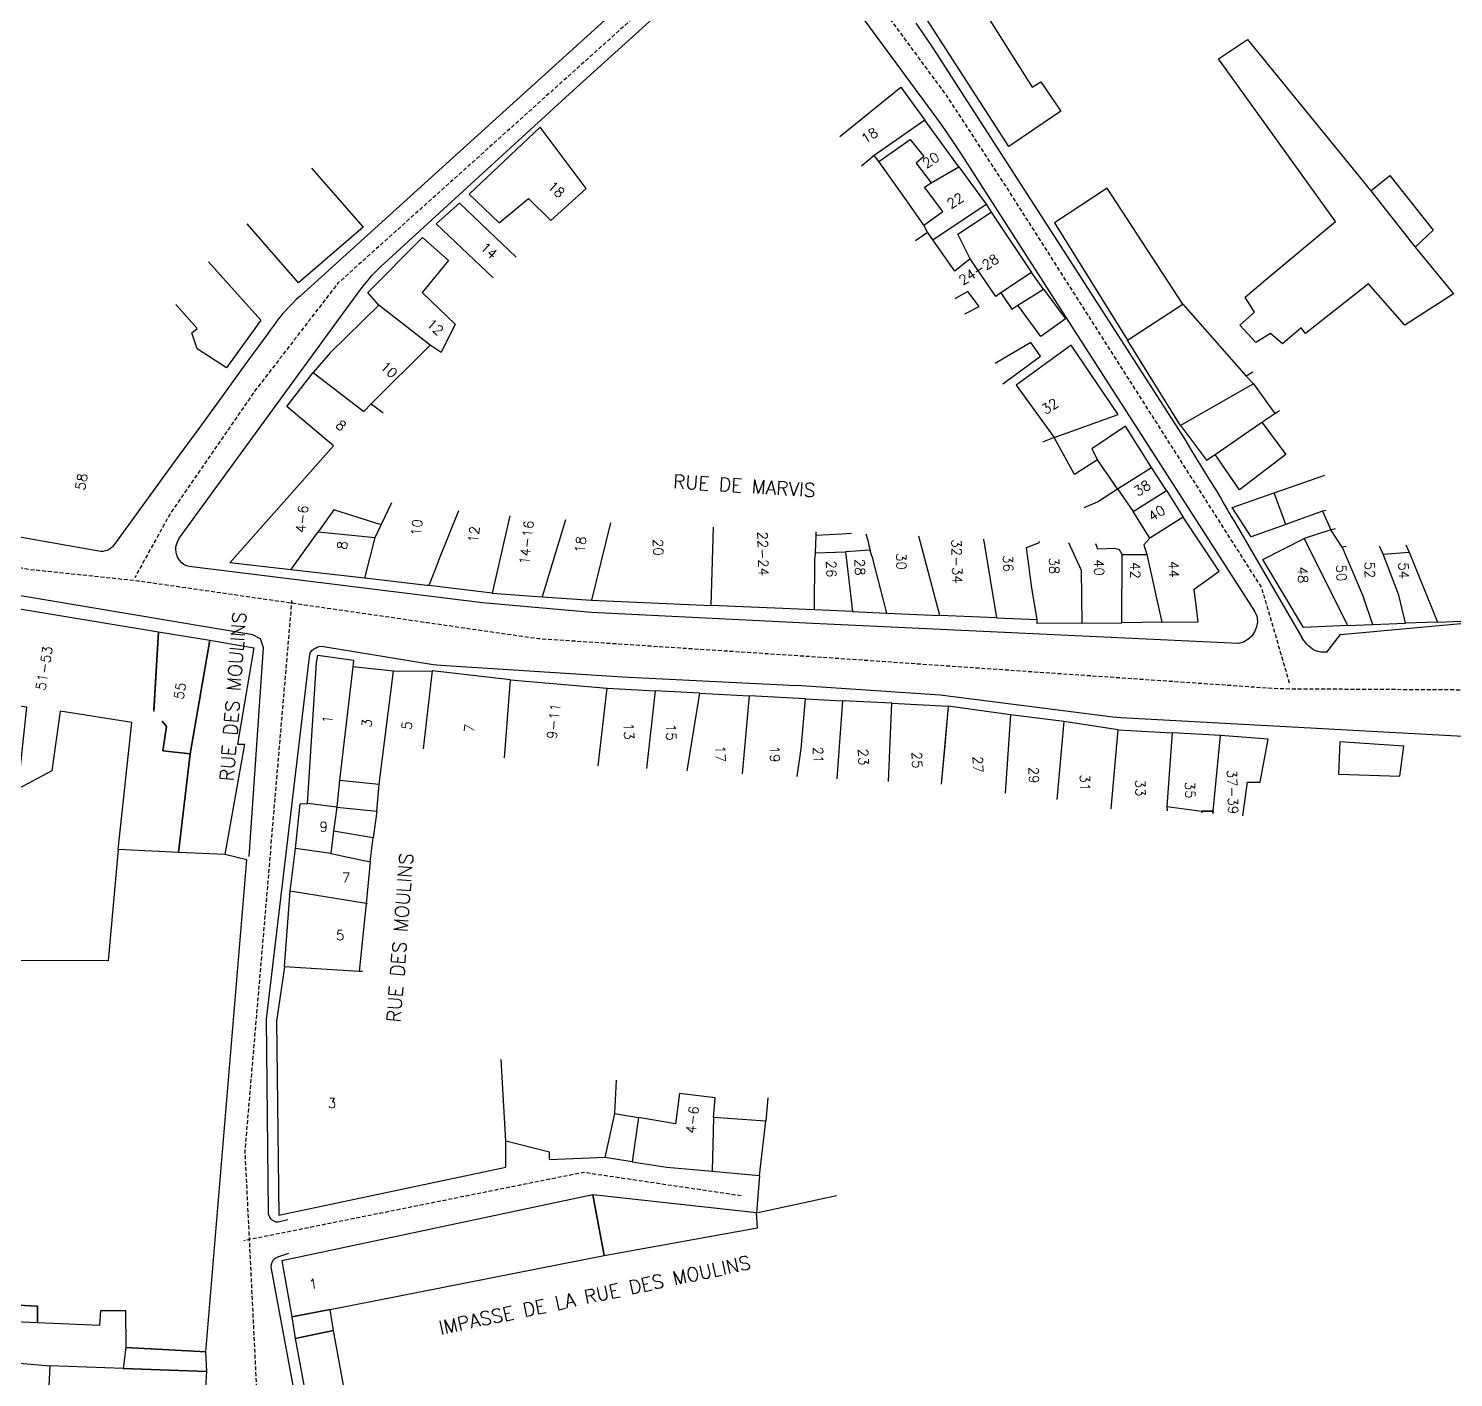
# Model space of a CAD drawing. Header units: millimetres. Extents: x 80999 to 82003, y 144000 to 145000.
# Drawn here: x 81310.5 to 81492.6, y 144418.9 to 144591.4 of the extents above; entities that cross this region are included whole.
import ezdxf
from ezdxf.enums import TextEntityAlignment as Align

# ---------------------------------------------------------------- set-up
doc = ezdxf.new("R2010")
doc.units = ezdxf.units.MM
doc.linetypes.add('DASHED', pattern=[0.75, 0.5, -0.25])
for name, color, linetype in [('W0001', 6, 'DASHED'), ('W0008', 7, 'CONTINUOUS'), ('W0100', 7, 'CONTINUOUS'), ('W0989', 7, 'CONTINUOUS'), ('W0991', 7, 'CONTINUOUS')]:
    doc.layers.add(name, color=color, linetype=linetype)
doc.styles.get("Standard").update_dxf_attribs({"font": 'romans.shx', "width": 0.85})

msp = doc.modelspace()

# ---------------------------------------------------------------- linework, layer by layer
at = {"layer": 'W0001', "flags": 128}
for points in [[(81000.03, 144951.83), (81036.18, 144926.95), (81088.94, 144891.23), (81147.64, 144852.73), (81160.39, 144842.72), (81214.65, 144806.79), (81221.21, 144804.88), (81267.99, 144772.03), (81279.87, 144760.35), (81328.61, 144704.2), (81411.24, 144605.22), (81427.81, 144582.71), (81435.46, 144571), (81468.03, 144519.87), (81471.64, 144507.53)], [(81451.16, 144928.03), (81426.07, 144907.84), (81413.52, 144898.46), (81365.25, 144851.07), (81265.08, 144752.55), (81239.49, 144724.34), (81135.09, 144627.15), (81106.26, 144601.78), (81088.6, 144579.64), (81115.61, 144574.32), (81191.55, 144559.45), (81245.19, 144538.85), (81278.13, 144529.09), (81310.24, 144522.28), (81324.49, 144520.78), (81375.63, 144513.39), (81411.78, 144511.02), (81470.27, 144506.99), (81503.88, 144506.79), (81532.38, 144505.71), (81560.46, 144492.75), (81590.46, 144462.55), (81609.78, 144442.16), (81640.06, 144410.97), (81610.52, 144396.93), (81565.2, 144377.78), (81498.19, 144351.45), (81476.96, 144342.48), (81413.19, 144316.27), (81411.63, 144315.61)], [(81406.58, 144609.63), (81350, 144558.79), (81339.37, 144545), (81328.52, 144529.26), (81324.04, 144521.16)], [(81419.42, 144320.5), (81414.98, 144328.6), (81396.24, 144351.99), (81381.99, 144369.43), (81349.05, 144392.19), (81340.53, 144399.21), (81338.62, 144438.54), (81338.16, 144447.85), (81344.14, 144518.25)], [(81401.56, 144442.16), (81381.37, 144445.15), (81337.99, 144436.43)]]:
    msp.add_lwpolyline(points, dxfattribs=at)
at = {"layer": 'W0008'}
msp.add_line((81332.49, 144530), (81350.14, 144554.2), dxfattribs=at)
for points in [[(81402.09, 144608.73), (81371.08, 144580.61), (81345.17, 144557.15), (81344.68, 144556.7), (81344.2, 144556.23), (81343.73, 144555.75), (81343.27, 144555.25), (81342.99, 144554.92), (81342.71, 144554.59), (81342.44, 144554.24), (81342.17, 144553.9), (81341.89, 144553.53), (81341.62, 144553.16), (81341.35, 144552.79), (81341.08, 144552.42), (81338.12, 144548.36), (81335.17, 144544.29), (81332.22, 144540.22), (81329.13, 144536)], [(81350.14, 144554.2), (81352.49, 144557.42), (81352.93, 144558.03), (81353.39, 144558.62), (81353.86, 144559.2), (81354.35, 144559.77), (81354.74, 144560.19), (81355.14, 144560.6), (81355.55, 144560.99), (81355.97, 144561.38), (81379.62, 144582.99), (81404.46, 144605.54)], [(81416.14, 144593.96), (81427.11, 144579.08), (81428.55, 144576.96), (81429.65, 144575.29), (81445.21, 144551.07), (81467.15, 144516.88), (81467.43, 144516.24), (81467.5, 144515.54), (81467.4, 144514.87), (81467.15, 144514.25), (81466.79, 144513.7), (81466.3, 144513.26), (81465.73, 144512.94), (81465.1, 144512.77)], [(81423.88, 144592.03), (81424.81, 144590.67), (81425.73, 144589.31), (81426.64, 144587.94), (81427.53, 144586.56), (81442.32, 144563.61), (81457.41, 144540.1), (81458.17, 144538.9), (81458.92, 144537.69), (81459.66, 144536.48), (81460.4, 144535.27), (81461.02, 144534.26), (81461.64, 144533.26), (81462.26, 144532.25), (81462.87, 144531.23), (81463.31, 144530.49), (81463.74, 144529.75), (81464.17, 144529), (81464.61, 144528.25), (81473.18, 144513.52)], [(81329.13, 144536), (81321.38, 144525.32), (81321.2, 144525.11), (81321, 144524.93), (81320.77, 144524.78), (81320.52, 144524.66), (81320.26, 144524.58), (81319.99, 144524.53), (81319.71, 144524.53), (81319.44, 144524.55), (81281.59, 144531.24), (81265.54, 144535.92), (81230.05, 144548.41), (81205.63, 144557.63), (81205.41, 144557.76), (81205.24, 144557.95), (81205.12, 144558.16), (81205.04, 144558.39), (81204.99, 144558.64), (81204.99, 144558.9), (81205.03, 144559.15), (81205.13, 144559.39)], [(81465.1, 144512.77), (81410.69, 144515.33), (81382.43, 144516.73), (81368.5, 144517.97), (81331.36, 144522.54), (81331.01, 144522.6), (81330.67, 144522.7), (81330.34, 144522.86), (81330.05, 144523.08), (81329.76, 144523.42), (81329.53, 144523.81), (81329.39, 144524.23), (81329.31, 144524.68), (81329.32, 144525.09), (81329.41, 144525.5), (81329.56, 144525.89), (81329.78, 144526.24), (81332.49, 144530)], [(81338.68, 144485.53), (81340.5, 144512.2), (81340.12, 144513.37), (81339.14, 144513.88), (81291.18, 144521.92), (81290.2, 144522.15), (81271.62, 144527.14), (81271.36, 144527.19), (81271.09, 144527.19), (81270.82, 144527.13), (81270.57, 144527.02), (81270.38, 144526.89), (81270.22, 144526.73), (81270.1, 144526.54), (81270.01, 144526.33)], [(81476.38, 144511.66), (81478.12, 144513.9), (81496.31, 144515.58), (81526.66, 144515.92), (81564.7, 144497.14), (81571.42, 144491.14), (81571.32, 144488.29)], [(81343.61, 144439.08), (81342.38, 144438.82), (81342.1, 144438.82), (81341.85, 144438.91), (81341.63, 144439.06), (81341.45, 144439.23), (81341.31, 144439.42), (81341.22, 144439.62), (81341.16, 144439.84), (81341.14, 144440.06), (81340.89, 144464.75), (81346.42, 144511.38), (81346.51, 144511.65), (81346.69, 144511.88), (81346.91, 144512.04), (81347.13, 144512.18), (81347.37, 144512.29), (81347.63, 144512.37), (81347.89, 144512.41), (81348.16, 144512.39), (81362.17, 144510.08), (81363.16, 144510), (81386.38, 144508.49), (81408.6, 144507.38)], [(81476.38, 144511.66), (81475.99, 144511.64), (81475.6, 144511.67), (81475.22, 144511.75), (81474.85, 144511.88), (81474.55, 144512.03), (81474.29, 144512.23), (81474.05, 144512.44), (81473.82, 144512.67), (81473.64, 144512.87), (81473.47, 144513.08), (81473.32, 144513.3), (81473.18, 144513.52)], [(81622.91, 144417.86), (81623.01, 144418.35), (81622.96, 144418.98), (81613.6, 144430.9), (81610.78, 144431.27), (81591.27, 144452.73), (81570.85, 144475.18), (81564.46, 144481.68), (81552.42, 144490.98), (81524.09, 144499.22), (81493.82, 144500.85), (81450.05, 144503.24), (81449.05, 144503.34), (81426.99, 144506.16), (81408.6, 144507.37)], [(81404.19, 144345.99), (81385.38, 144368.85), (81383.69, 144370.39), (81349.13, 144395.59), (81348.93, 144395.76), (81348.74, 144395.95), (81348.58, 144396.16), (81348.43, 144396.38), (81348.32, 144396.61), (81348.23, 144396.84), (81348.16, 144397.08), (81348.11, 144397.33), (81341.51, 144432.83), (81341.49, 144433.12), (81341.52, 144433.41), (81341.6, 144433.69), (81341.75, 144433.94), (81341.96, 144434.15), (81342.21, 144434.3), (81342.47, 144434.4), (81342.73, 144434.5), (81343.75, 144434.86)]]:
    msp.add_lwpolyline(points, dxfattribs=at)
at = {"layer": 'W0100'}
for p, q in [((81428.78, 144599.63), (81438.71, 144583.85)), ((81462.52, 144587.47), (81466.24, 144589.95)), ((81466.24, 144589.95), (81482.02, 144570.61)), ((81477.48, 144566.7), (81462.52, 144587.47)), ((81421.93, 144583.84), (81425.02, 144579.62)), ((81425.02, 144579.62), (81418.55, 144575.14)), ((81429.35, 144573.69), (81425.02, 144579.62)), ((81375.84, 144578.75), (81366.8, 144570.19)), ((81381.73, 144570.91), (81375.84, 144578.75)), ((81418.55, 144575.14), (81416.9, 144573.78)), ((81419.14, 144574.34), (81418.55, 144575.14)), ((81346.65, 144573.49), (81353.25, 144565.98)), ((81425.81, 144571.61), (81429.35, 144573.69)), ((81429.35, 144573.69), (81432.84, 144568.9)), ((81482.02, 144570.61), (81487.66, 144563.42)), ((81362.56, 144566.37), (81365.53, 144569.04)), ((81365.53, 144569.04), (81372.81, 144562.14)), ((81426.03, 144564.36), (81432.84, 144568.9)), ((81432.84, 144568.9), (81433.5, 144567.9)), ((81433.5, 144567.9), (81438.62, 144560.17)), ((81468.5, 144559.17), (81477.48, 144566.7)), ((81353.25, 144565.98), (81344.97, 144558.85)), ((81369.87, 144559.5), (81362.56, 144566.37)), ((81425.37, 144565.31), (81424.9, 144566.21)), ((81426.03, 144564.36), (81425.37, 144565.31)), ((81441.59, 144566.51), (81450.92, 144551.52)), ((81353.84, 144557.63), (81360.81, 144564.63)), ((81360.81, 144564.63), (81364.13, 144561.72)), ((81487.66, 144563.42), (81492.55, 144557.45)), ((81333.47, 144561.53), (81340.18, 144554.1)), ((81364.13, 144561.72), (81360.79, 144557.62)), ((81438.62, 144560.17), (81434.74, 144557.56)), ((81355.25, 144555.99), (81353.84, 144557.63)), ((81360.79, 144557.62), (81364.98, 144553.56)), ((81430.51, 144557.76), (81428.85, 144556.82)), ((81431.95, 144555.81), (81430.51, 144557.76)), ((81436.88, 144556), (81440.18, 144558.05)), ((81465.93, 144557.02), (81468.5, 144559.17)), ((81481.7, 144558.73), (81473.64, 144552.38)), ((81486.36, 144553.44), (81481.7, 144558.73)), ((81492.55, 144557.45), (81486.36, 144553.44)), ((81355.25, 144555.99), (81349.03, 144549.91)), ((81361.82, 144550.88), (81355.25, 144555.99)), ((81430.13, 144554.89), (81431.95, 144555.81)), ((81450.92, 144551.52), (81457.98, 144556.12)), ((81457.98, 144556.12), (81466.08, 144546.91)), ((81467.12, 144555.11), (81465.93, 144557.02)), ((81340.18, 144554.1), (81335.79, 144548)), ((81465.28, 144553.43), (81467.12, 144555.11)), ((81364.98, 144553.56), (81363.19, 144549.95)), ((81467.31, 144551.24), (81465.28, 144553.43)), ((81469.18, 144552.38), (81467.31, 144551.24)), ((81470.73, 144551.05), (81469.18, 144552.38)), ((81473.12, 144553.1), (81470.73, 144551.05)), ((81473.64, 144552.38), (81473.12, 144553.1)), ((81354.24, 144543.4), (81361.82, 144550.88)), ((81363.19, 144549.95), (81361.82, 144550.88)), ((81438.56, 144551.22), (81433.98, 144548.55)), ((81443.7, 144550.88), (81436.68, 144545.76)), ((81439.8, 144549.46), (81438.56, 144551.22)), ((81449.71, 144542.03), (81443.7, 144550.88)), ((81457.7, 144540.61), (81450.92, 144551.52)), ((81349.03, 144549.91), (81346.87, 144547.39)), ((81434.96, 144545.95), (81439.8, 144549.46)), ((81343.5, 144543.06), (81346.87, 144547.39)), ((81466.08, 144546.91), (81467.02, 144545.95)), ((81436.68, 144545.76), (81441.53, 144539.08)), ((81467.02, 144545.95), (81457.7, 144540.61)), ((81467.02, 144545.95), (81469.72, 144542.13)), ((81441.53, 144539.08), (81449.71, 144542.03)), ((81462.09, 144536.9), (81468.06, 144541.03)), ((81468.06, 144541.03), (81469.72, 144542.13)), ((81468.06, 144541.03), (81471.12, 144536.9)), ((81469.72, 144542.13), (81470.34, 144542.54)), ((81450.64, 144540.53), (81446.36, 144537.65)), ((81453.99, 144535.24), (81450.64, 144540.53)), ((81441.53, 144539.08), (81440.03, 144538.49)), ((81444.12, 144534.36), (81441.53, 144539.08)), ((81446.36, 144537.65), (81447.09, 144536.22)), ((81447.09, 144536.22), (81444.12, 144534.36)), ((81449.65, 144532.53), (81447.09, 144536.22)), ((81465.23, 144532.41), (81462.09, 144536.9)), ((81471.12, 144536.9), (81465.23, 144532.41)), ((81449.65, 144532.53), (81453.99, 144535.24)), ((81455.87, 144532.29), (81453.99, 144535.24)), ((81469.65, 144532), (81476.14, 144534.26)), ((81447.09, 144530.86), (81449.65, 144532.53)), ((81449.65, 144532.53), (81451.63, 144529.62)), ((81451.63, 144529.62), (81455.87, 144532.29)), ((81455.87, 144532.29), (81458.02, 144528.89)), ((81464.29, 144530.13), (81469.65, 144532)), ((81471.12, 144527.97), (81469.65, 144532)), ((81355.52, 144527.94), (81356.91, 144530.76)), ((81445.38, 144530.15), (81447.09, 144530.86)), ((81466.71, 144526.4), (81464.29, 144530.13)), ((81362.84, 144523.19), (81365.46, 144529.77)), ((81371.98, 144529.07), (81369.74, 144519.2)), ((81379.09, 144528.55), (81376.12, 144518.74)), ((81453.78, 144526.22), (81451.63, 144529.62)), ((81458.02, 144528.89), (81453.78, 144526.22)), ((81462.62, 144522), (81458.02, 144528.89)), ((81476.23, 144529.76), (81475.82, 144529.65)), ((81475.82, 144529.65), (81476.9, 144527.28)), ((81343.99, 144522.18), (81347.47, 144527.01)), ((81347.47, 144527.01), (81354.79, 144526.32)), ((81354.79, 144526.32), (81355.52, 144527.94)), ((81384.83, 144528.19), (81382.4, 144518.29)), ((81411.07, 144526.59), (81410.99, 144524.33)), ((81411.08, 144527.04), (81411.07, 144526.59)), ((81411.07, 144526.59), (81414.42, 144526.77)), ((81414.42, 144526.77), (81415.64, 144526.84)), ((81426.94, 144516.34), (81424.24, 144526.47)), ((81471.12, 144527.97), (81466.71, 144526.4)), ((81476.9, 144527.28), (81473.49, 144526.17)), ((81476.9, 144527.28), (81477.48, 144527.47)), ((81478.35, 144525.07), (81476.9, 144527.28)), ((81353.47, 144521.1), (81354.79, 144526.32)), ((81418.02, 144524.67), (81414.89, 144524.46)), ((81418.22, 144523.9), (81418.02, 144524.67)), ((81432.49, 144526.11), (81434.15, 144516.03)), ((81438.01, 144525.04), (81439.67, 144525.65)), ((81439.67, 144525.65), (81439.6, 144525.81)), ((81447.1, 144524.8), (81446.84, 144525.5)), ((81449.28, 144524.91), (81447.1, 144524.8)), ((81449.89, 144524.73), (81449.28, 144524.91)), ((81450.24, 144524.14), (81449.89, 144524.73)), ((81453.78, 144526.22), (81452.98, 144525.36)), ((81452.98, 144525.36), (81453.36, 144524.15)), ((81468.2, 144523.51), (81473.49, 144526.17)), ((81473.49, 144526.17), (81479, 144515.04)), ((81486.48, 144525.35), (81486.91, 144524.45)), ((81343.99, 144522.18), (81336.18, 144523.07)), ((81362.84, 144523.19), (81361.64, 144520.15)), ((81410.93, 144517.04), (81410.97, 144523.71)), ((81410.99, 144524.33), (81410.97, 144523.71)), ((81410.99, 144524.33), (81414.89, 144524.46)), ((81414.89, 144524.46), (81415.77, 144516.83)), ((81418.22, 144523.9), (81420.1, 144516.64)), ((81450.2, 144515.41), (81450.24, 144524.14)), ((81450.24, 144524.14), (81453.36, 144524.15)), ((81453.36, 144524.15), (81455.3, 144515.47)), ((81483.58, 144524.18), (81486.91, 144524.45)), ((81486.91, 144524.45), (81490.52, 144515.5)), ((81353.47, 144521.1), (81343.99, 144522.18)), ((81459.42, 144519.69), (81462.62, 144522)), ((81369.74, 144519.2), (81361.64, 144520.15)), ((81369.74, 144519.2), (81376.12, 144518.74)), ((81459.92, 144515.52), (81459.42, 144519.69)), ((81297.85, 144519.1), (81327.08, 144514.26)), ((81376.12, 144518.74), (81382.4, 144518.29)), ((81382.4, 144518.29), (81397.7, 144517.62)), ((81410.93, 144517.04), (81397.7, 144517.62)), ((81415.77, 144516.83), (81410.93, 144517.04)), ((81415.77, 144516.83), (81420.1, 144516.64)), ((81420.1, 144516.64), (81426.94, 144516.34)), ((81434.15, 144516.03), (81426.94, 144516.34)), ((81434.15, 144516.03), (81439.38, 144515.81)), ((81490.52, 144515.5), (81500.87, 144515.92)), ((81327.08, 144514.26), (81326.47, 144504.07)), ((81445.07, 144515.36), (81450.2, 144515.41)), ((81455.3, 144515.47), (81450.2, 144515.41)), ((81455.3, 144515.47), (81459.92, 144515.52)), ((81479, 144515.04), (81482.2, 144515.17)), ((81482.2, 144515.17), (81486.44, 144515.34)), ((81490.52, 144515.5), (81486.44, 144515.34)), ((81351.9, 144509.79), (81350.23, 144495.3)), ((81357.13, 144509.21), (81351.9, 144509.79)), ((81355.27, 144494.77), (81357.13, 144509.21)), ((81357.13, 144509.21), (81362.06, 144509.27)), ((81362.06, 144509.27), (81360.89, 144499.29)), ((81372.08, 144508.12), (81362.06, 144509.27)), ((81372.08, 144508.12), (81384.42, 144507.05)), ((81383.26, 144497.11), (81384.42, 144507.05)), ((81384.42, 144507.05), (81390.55, 144506.72)), ((81390.55, 144506.72), (81389.43, 144496.77)), ((81396.25, 144506.42), (81390.55, 144506.72)), ((81394.65, 144496.49), (81396.25, 144506.42)), ((81396.25, 144506.42), (81402.55, 144506.08)), ((81402.55, 144506.08), (81401.68, 144496.12)), ((81409.75, 144505.7), (81402.55, 144506.08)), ((81409.75, 144505.7), (81414.51, 144505.45)), ((81414.51, 144505.45), (81413.75, 144495.47)), ((81420.79, 144505.11), (81414.51, 144505.45)), ((81420.79, 144505.11), (81428, 144504.73)), ((81428, 144504.73), (81427.11, 144494.76)), ((81428, 144504.73), (81427.55, 144499.74)), ((81435.94, 144503.64), (81428, 144504.73)), ((81327.54, 144502.81), (81328.11, 144502.13)), ((81435.94, 144503.64), (81435.28, 144493.65)), ((81442.76, 144502.78), (81435.94, 144503.64)), ((81328.11, 144502.13), (81327.65, 144499.05)), ((81442.76, 144502.78), (81441.89, 144492.8)), ((81449.7, 144501.73), (81442.76, 144502.78)), ((81448.8, 144491.64), (81449.7, 144501.73)), ((81449.7, 144501.73), (81456.6, 144501.34)), ((81456.6, 144501.34), (81455.95, 144491.93)), ((81462.78, 144500.98), (81456.6, 144501.34)), ((81461.85, 144491.34), (81462.78, 144500.98)), ((81468.87, 144500.55), (81462.78, 144500.98)), ((81427.55, 144499.74), (81427.11, 144494.76)), ((81486.22, 144499.65), (81478.04, 144500.17)), ((81327.65, 144499.05), (81331.14, 144498.64)), ((81331.14, 144498.64), (81329.66, 144486.06)), ((81350.23, 144495.3), (81349.88, 144491.84)), ((81350.23, 144495.3), (81355.27, 144494.77)), ((81354.97, 144491.31), (81355.27, 144494.77)), ((81349.88, 144491.84), (81346.13, 144492.31)), ((81455.95, 144491.93), (81455.96, 144491.36)), ((81455.95, 144491.93), (81460.42, 144491.34)), ((81349.88, 144491.84), (81349.46, 144488.79)), ((81349.88, 144491.84), (81354.97, 144491.31)), ((81354.97, 144491.31), (81354.5, 144487.91)), ((81460.42, 144491.34), (81461.85, 144491.34)), ((81461.85, 144491.34), (81461.82, 144491.02)), ((81349.46, 144488.79), (81349.11, 144485.91)), ((81354.5, 144487.91), (81349.46, 144488.79)), ((81329.66, 144486.06), (81321.91, 144486.43)), ((81343.89, 144481.11), (81344.59, 144486.56)), ((81349.11, 144485.91), (81344.59, 144486.56)), ((81354.15, 144484.85), (81354.5, 144487.91)), ((81335.56, 144485.78), (81329.66, 144486.06)), ((81349.11, 144485.91), (81354.15, 144484.85)), ((81354.15, 144484.85), (81353.61, 144479.52)), ((81343.17, 144471.42), (81343.89, 144481.11)), ((81353.61, 144479.52), (81343.89, 144481.11)), ((81353.61, 144479.52), (81352.73, 144470.83)), ((81353.79, 144479.49), (81353.61, 144479.52)), ((81352.73, 144470.83), (81343.17, 144471.42)), ((81353.15, 144470.83), (81352.73, 144470.83)), ((81371.48, 144449.14), (81370.89, 144459.59)), ((81385.56, 144456.97), (81385.37, 144452.71)), ((81398.2, 144454.71), (81393.68, 144455.26)), ((81398.02, 144452.18), (81398.2, 144454.71)), ((81404.93, 144454.7), (81404.71, 144451.72)), ((81385.37, 144452.71), (81384.12, 144447.08)), ((81385.37, 144452.71), (81388.44, 144452.18)), ((81388.44, 144452.18), (81387.61, 144446.52)), ((81398.02, 144452.18), (81397.82, 144445.3)), ((81404.71, 144451.72), (81398.02, 144452.18)), ((81403.89, 144444.75), (81404.71, 144451.72)), ((81387.61, 144446.52), (81384.12, 144447.08)), ((81397.82, 144445.3), (81403.89, 144444.75)), ((81403.89, 144444.75), (81403.51, 144439.99)), ((81382.58, 144442.29), (81342.83, 144433.85)), ((81384.02, 144434.55), (81382.58, 144442.29)), ((81403.51, 144439.99), (81413.72, 144442.2)), ((81342.83, 144433.85), (81344.13, 144426.69)), ((81322.89, 144422.79), (81333.13, 144422.25)), ((81313.22, 144420.44), (81312.97, 144416.15)), ((81331.99, 144398.86), (81333.25, 144419.71))]:
    msp.add_line(p, q, dxfattribs=at)
for points in [[(81435.74, 144576.26), (81423.13, 144595.86), (81397.55, 144626.7)], [(81414.13, 144577.56), (81421.93, 144583.84)], [(81438.71, 144583.85), (81439.85, 144584.53), (81442.39, 144580.77), (81435.74, 144576.26)], [(81419.14, 144574.34), (81423.15, 144577.17), (81424.9, 144574.99), (81423.91, 144574.13), (81425.81, 144571.61)], [(81424.9, 144566.21), (81422.4, 144569.74), (81419.14, 144574.34)], [(81482.02, 144570.61), (81484.44, 144572.55), (81489.98, 144565.56), (81487.66, 144563.42)], [(81366.8, 144570.19), (81370.61, 144566.5), (81374.35, 144569.64), (81377.22, 144566.8), (81381.73, 144570.91)], [(81424.9, 144566.21), (81427.29, 144567.96), (81424.97, 144571.08), (81425.81, 144571.61)], [(81457.98, 144556.12), (81448.31, 144570.93), (81441.59, 144566.51)], [(81430.79, 144561.93), (81429.23, 144565.06), (81433.5, 144567.9)], [(81344.97, 144558.85), (81338.41, 144566.4)], [(81423.8, 144564.26), (81425.37, 144565.31)], [(81430.79, 144561.93), (81428.84, 144560.33), (81426.54, 144563.62), (81426.03, 144564.36)], [(81434.74, 144557.56), (81434.1, 144557.12), (81430.79, 144561.93)], [(81434.74, 144557.56), (81436.14, 144555.49), (81436.88, 144556), (81440.18, 144558.05), (81438.62, 144560.17), (81434.74, 144557.56)], [(81440.18, 144558.05), (81442.97, 144554.23), (81441.93, 144553.49), (81439.82, 144552), (81436.88, 144556)], [(81335.79, 144548), (81332.04, 144550.42), (81331.33, 144552.44), (81332.04, 144553.01), (81329.28, 144556.07)], [(81346.87, 144547.39), (81353.32, 144542.39), (81354.24, 144543.4)], [(81466.92, 144547.44), (81466.08, 144546.91)], [(81336.18, 144523.07), (81349.43, 144538.01), (81343.5, 144543.06)], [(81354.24, 144543.4), (81355.79, 144542.22)], [(81457.7, 144540.61), (81461.01, 144536.17), (81462.09, 144536.9)], [(81355.52, 144527.94), (81349.51, 144529.85), (81347.47, 144527.01)], [(81475.82, 144529.65), (81472.31, 144528.4), (81471.12, 144527.97)], [(81397.7, 144517.62), (81398, 144527.62)], [(81439.38, 144515.81), (81438.67, 144519.81), (81438.01, 144525.04)], [(81443.36, 144525.65), (81444.98, 144522.12), (81445.07, 144515.36)], [(81478.86, 144525.17), (81478.35, 144525.07)], [(81478.35, 144525.07), (81480.98, 144518.84), (81482.2, 144515.17)], [(81483.58, 144524.18), (81483.09, 144525.21)], [(81479, 144515.04), (81473.39, 144514.81), (81468.2, 144523.51)], [(81486.44, 144515.34), (81485.57, 144518.94), (81483.58, 144524.18)], [(81361.64, 144520.15), (81361.37, 144520.18), (81353.47, 144521.1)], [(81445.07, 144515.36), (81439.38, 144515.3), (81439.38, 144515.81)], [(81326.48, 144504.23), (81327.08, 144514.26)], [(81327.08, 144514.26), (81333.64, 144513.18), (81331.14, 144498.64), (81327.65, 144499.05), (81328.11, 144502.13), (81327.54, 144502.81)], [(81329.66, 144486.06), (81331.14, 144498.64), (81333.64, 144513.18)], [(81333.64, 144513.18), (81339.28, 144512.22), (81337.18, 144499.87), (81338.08, 144499.87), (81335.56, 144485.78)], [(81346.13, 144492.31), (81347.28, 144510.31), (81347.46, 144511.25)], [(81347.46, 144511.25), (81352.01, 144510.61), (81351.9, 144509.79)], [(81371.29, 144498.16), (81372.08, 144508.12)], [(81321.91, 144486.43), (81323.67, 144502.64), (81314.53, 144504.1), (81313.46, 144496.48), (81309.15, 144494.17), (81310.25, 144504.61), (81304.08, 144505.44), (81303.24, 144487.13), (81296.48, 144486.73)], [(81408.7, 144495.74), (81409.19, 144499.3), (81409.75, 144505.7)], [(81420.37, 144495.12), (81420.79, 144505.11)], [(81465.66, 144490.75), (81466.24, 144495.04), (81467.87, 144495.04), (81468.87, 144500.55)], [(81478.04, 144500.17), (81477.88, 144496.07), (81485.69, 144495.8), (81486.22, 144499.65)], [(81344.59, 144486.56), (81345.19, 144492.25), (81346.13, 144492.31)], [(81460.42, 144491.34), (81460.4, 144491.1)], [(81461.82, 144491.02), (81461.85, 144491.34), (81460.42, 144491.34)], [(81321.91, 144486.43), (81320.67, 144472.22), (81294.87, 144472.25)], [(81335.56, 144485.78), (81329.66, 144486.06), (81321.91, 144486.43)], [(81333.13, 144422.25), (81338.36, 144485.12), (81335.56, 144485.78)], [(81343.17, 144471.42), (81342.17, 144464.5), (81342.47, 144439.7), (81371.48, 144445.83), (81371.48, 144449.14)], [(81393.68, 144455.26), (81393.15, 144451.36), (81388.44, 144452.18)], [(81384.12, 144447.08), (81377.05, 144446.76), (81377.05, 144447.75), (81371.48, 144449.14)], [(81387.61, 144446.52), (81392.04, 144445.82), (81397.82, 144445.3)], [(81382.58, 144442.29), (81384.02, 144434.55), (81403.64, 144438.06), (81403.51, 144439.99), (81382.58, 144442.29)], [(81283.78, 144432.11), (81285.93, 144437.15), (81290.46, 144435.85), (81289.48, 144432.46), (81289.66, 144430.67), (81292.67, 144429.06), (81299.07, 144428.72), (81311.63, 144428.05), (81311.64, 144425.98)], [(81344.13, 144426.69), (81349.03, 144427.66), (81384.02, 144434.55)], [(81299.07, 144428.72), (81298.92, 144426.55), (81311.64, 144425.98), (81311.63, 144428.05), (81299.07, 144428.72)], [(81311.64, 144425.98), (81319.57, 144425.62), (81319.7, 144427.52), (81322.88, 144427.51), (81322.89, 144422.79)], [(81344.13, 144426.69), (81344.56, 144423.94), (81349.43, 144424.96), (81349.03, 144427.66), (81344.13, 144426.69)], [(81344.56, 144423.94), (81349.26, 144398.5), (81354.09, 144399.56), (81349.43, 144424.96), (81344.56, 144423.94)], [(81322.89, 144422.79), (81322.55, 144420.1), (81333.25, 144419.71), (81333.13, 144422.25), (81322.89, 144422.79)], [(81296.38, 144419.23), (81296.53, 144421.87), (81313.22, 144420.44), (81312.97, 144416.15), (81299.42, 144416.49), (81296.38, 144419.23)], [(81333.25, 144419.71), (81322.55, 144420.1), (81313.22, 144420.44)]]:
    msp.add_lwpolyline(points, dxfattribs=at)
msp.add_lwpolyline([(81417.49, 144526.76, -0.0002), (81417.72, 144525.86, 0.000096), (81418.02, 144524.67)], format="xyb", dxfattribs=at)

# ---------------------------------------------------------------- texts
at = {"layer": 'W0989'}
for s, rotation, p in [('RUE DE MARVIS', 356.3433, (81401.94, 144532.91)), ('RUE DES MOULINS', 85.6656, (81336.62, 144505.98)), ('RUE DES MOULINS', 85.6656, (81357.95, 144475.17)), ('IMPASSE DE LA RUE DES MOULINS', 11.9817, (81382.81, 144429.48))]:
    msp.add_text(s, height=1.75, rotation=rotation, dxfattribs=at).set_placement(p, align=Align.MIDDLE)
at = {"layer": 'W0991'}
for s, rotation, p in [('18', 32.3368, (81417.94, 144577.68)), ('20', 32.8542, (81425.77, 144574.54)), ('18', 317.68, (81377.92, 144570.78)), ('22', 32.9513, (81428.9, 144569.36)), ('14', 317.7533, (81369.3, 144562.98)), ('24-28', 32.9907, (81431.9, 144560.56)), ('12', 317.7641, (81362.43, 144553.2)), ('10', 317.7628, (81356.54, 144547.74)), ('32', 33.0617, (81441, 144543.08)), ('8', 317.7595, (81350.41, 144540.62)), ('58', 80.142, (81317.23, 144533.43)), ('38', 33.0997, (81452.79, 144532.62)), ('4-6', 83.4622, (81345.42, 144528.66)), ('40', 33.1184, (81454.64, 144529.41)), ('10', 83.4126, (81360.08, 144527.58)), ('14-16', 83.4126, (81374.12, 144525.65)), ('12', 83.4096, (81367.39, 144526.7)), ('22-24', 271.5187, (81404.34, 144524.23)), ('8', 83.4193, (81350.58, 144525.31)), ('18', 83.4008, (81381.01, 144525.39)), ('20', 271.5317, (81390.93, 144525.05)), ('32-34', 271.5023, (81429.11, 144523.24)), ('26', 271.512, (81413.06, 144522.27)), ('28', 271.5095, (81416.71, 144522.51)), ('30', 271.5073, (81422.01, 144523.24)), ('36', 271.5081, (81435.65, 144522.98)), ('38', 271.5128, (81441.54, 144522.69)), ('40', 271.5185, (81447.27, 144522.48)), ('42', 271.5341, (81451.89, 144522.1)), ('44', 271.563, (81456.82, 144522.23)), ('52', 271.8721, (81481.86, 144522.16)), ('54', 271.8563, (81486.19, 144522.07)), ('48', 272.0041, (81473.31, 144521.52)), ('50', 271.8951, (81478.24, 144521.78)), ('51-53', 80.2018, (81312.48, 144509.6)), ('55', 80.1198, (81329.82, 144506.7)), ('9-11', 83.7389, (81377.58, 144502.84)), ('1', 83.7061, (81348.68, 144503.07)), ('3', 83.6767, (81353.71, 144502.58)), ('5', 83.7099, (81358.83, 144502.28)), ('7', 83.7303, (81366.82, 144501.9)), ('13', 271.8189, (81387.2, 144501.55)), ('15', 271.8218, (81392.58, 144501.41)), ('17', 271.8242, (81398.88, 144498.66)), ('19', 271.8263, (81405.84, 144498.62)), ('21', 271.8277, (81411.39, 144498.5)), ('23', 271.8287, (81417.16, 144498.24)), ('25', 271.8299, (81424.01, 144497.86)), ('27', 271.8346, (81431.81, 144497.29)), ('29', 271.8507, (81438.94, 144495.93)), ('31', 271.8696, (81445.48, 144494.95)), ('37-39', 272.1094, (81464.33, 144493.78)), ('33', 271.9234, (81452.55, 144494.3)), ('35', 272.0479, (81458.91, 144494.02)), ('4-6', 83.302, (81395.31, 144451.88)), ('1', 10.3561, (81346.87, 144430.94))]:
    msp.add_text(s, height=1.25, rotation=rotation, dxfattribs=at).set_placement(p, align=Align.MIDDLE)
for s, p in [('9', (81348.19, 144489.34)), ('7', (81351.06, 144482.82)), ('5', (81350.3, 144475.48)), ('3', (81349.26, 144454.02))]:
    msp.add_text(s, height=1.25, dxfattribs=at).set_placement(p, align=Align.MIDDLE)

doc.saveas('drawing.dxf')
